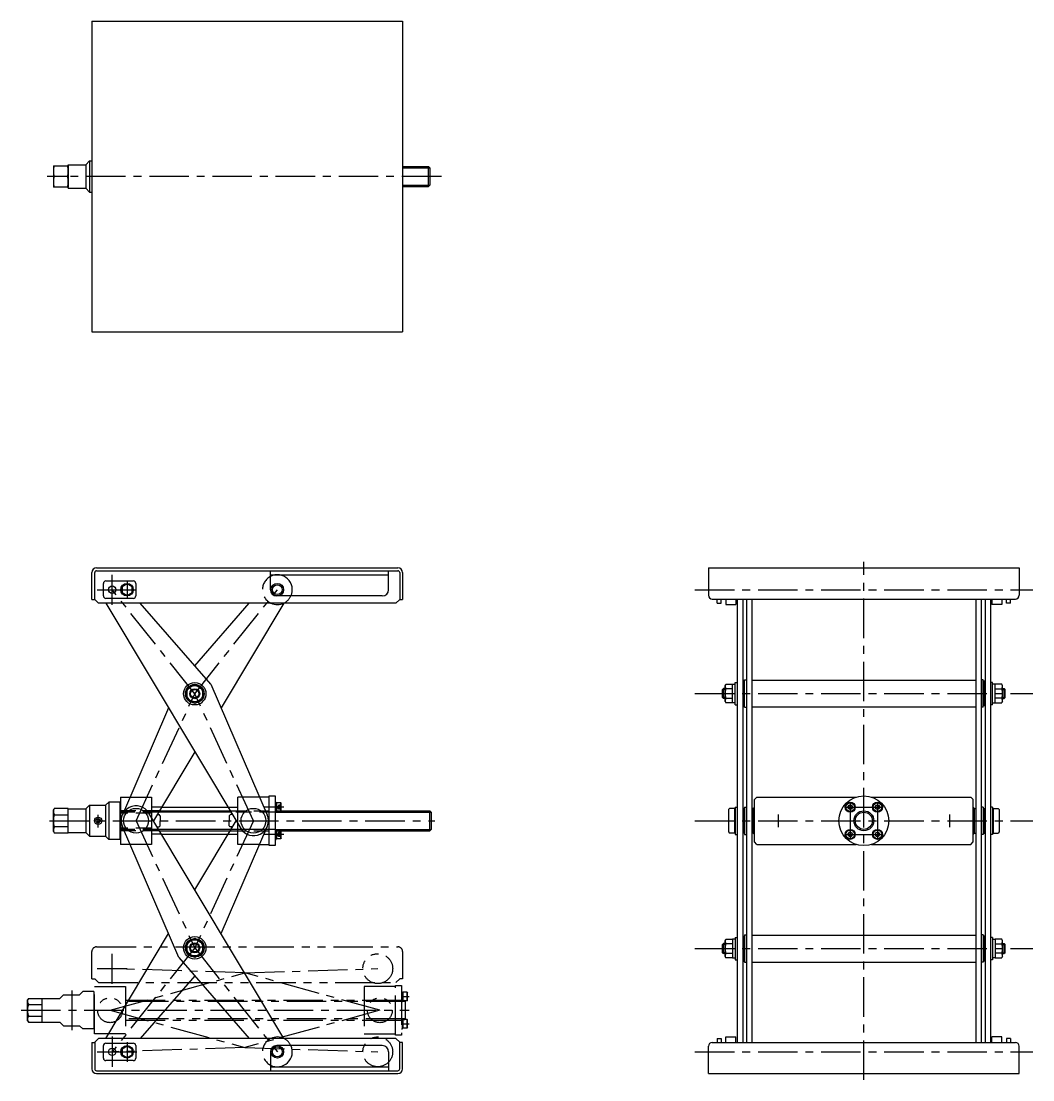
# Model space of a CAD drawing. Extents: x -140 to 757, y -125 to 1176.
# Drawn here: x -57 to 757, y 324 to 1176 of the extents above; entities that cross this region are included whole.
import ezdxf

# ---------------------------------------------------------------- set-up
doc = ezdxf.new("R2010")
doc.units = 0
for name, pattern in [('CENTER', [50.8, 31.75, -6.35, 6.35, -6.35]), ('DASHED', [19.05, 12.7, -6.35]), ('PHANTOM', [63.5, 31.75, -6.35, 6.35, -6.35, 6.35, -6.35])]:
    doc.linetypes.add(name, pattern=pattern)
doc.layers.get('0').update_dxf_attribs({"linetype": 'CONTINUOUS'})
doc.layers.add('CENTER', color=1, linetype='CENTER')

msp = doc.modelspace()

# ---------------------------------------------------------------- linework, layer by layer
at = {"color": 7, "linetype": 'CONTINUOUS'}
for p, q in [((0, 1176.16), (250, 1176.16)), ((0, 1176.16), (0, 926.16)), ((250, 1176.16), (250, 926.16)), ((-30.98, 1059.66), (-30.98, 1042.66)), ((-30.98, 1059.66), (-18.98, 1059.66)), ((-18.98, 1041.66), (-18.98, 1060.66)), ((-18.98, 1060.66), (-4.98, 1060.66)), ((-18.98, 1059.66), (-18.98, 1042.66)), ((-1.98, 1063.66), (-4.98, 1060.66)), ((-4.98, 1060.66), (-4.98, 1041.66)), ((-1.98, 1063.66), (-1.98, 1038.66)), ((-1.98, 1063.66), (0, 1063.66)), ((250, 1059.16), (270.94, 1059.16)), ((270.94, 1043.16), (270.94, 1059.16)), ((272.02, 1058.08), (270.94, 1059.16)), ((272.02, 1058.08), (272.02, 1044.24)), ((-19.74, 1051.16), (-30.22, 1051.16)), ((-18.98, 1042.66), (-30.98, 1042.66)), ((-18.98, 1041.66), (-4.98, 1041.66)), ((-1.98, 1038.66), (-4.98, 1041.66)), ((250, 1043.16), (270.94, 1043.16)), ((270.94, 1043.16), (272.02, 1044.24)), ((-1.98, 1038.66), (0, 1038.66)), ((0, 926.16), (250, 926.16)), ((3.8, 736.08), (246.2, 736.08)), ((3.8, 733.78), (246.2, 733.78)), ((143.7, 718.58), (143.7, 733.78)), ((238.7, 718.58), (238.7, 733.78)), ((496.14, 736.08), (746.14, 736.08)), ((496.14, 736.08), (496.14, 714.08)), ((746.14, 736.08), (746.14, 714.08)), ((0, 710.68), (0, 732.28)), ((2.3, 710.68), (2.3, 732.28)), ((11.3, 725.58), (33.3, 725.58)), ((143.7, 730.58), (238.7, 730.58)), ((247.7, 732.28), (247.7, 710.78)), ((250, 732.28), (250, 710.78)), ((9.3, 713.58), (9.3, 723.58)), ((28.3, 723.18), (24.3, 720.87)), ((24.3, 720.87), (24.3, 716.25)), ((24.3, 716.25), (28.3, 713.94)), ((32.3, 720.87), (28.3, 723.18)), ((28.3, 713.94), (32.3, 716.25)), ((32.3, 716.25), (32.3, 720.87)), ((35.3, 723.58), (35.3, 713.58)), ((0, 710.68), (2.3, 710.68)), ((2.3, 710.68), (5.3, 707.68)), ((244.7, 707.78), (5.2, 707.78)), ((11.11, 707.78), (119.72, 526.42)), ((33.3, 711.58), (11.3, 711.58)), ((95.64, 642.54), (38.94, 707.78)), ((82.77, 657.35), (126.61, 707.78)), ((154.43, 707.78), (103.9, 623.4)), ((233.7, 713.58), (148.7, 713.58)), ((244.7, 707.78), (247.7, 710.78)), ((247.7, 710.78), (250, 710.78)), ((499.14, 711.08), (743.14, 711.08)), ((503.14, 707.78), (503.14, 711.08)), ((503.14, 707.78), (506.34, 707.78)), ((506.34, 707.78), (506.34, 711.08)), ((510.14, 711.08), (510.14, 706.58)), ((518.14, 711.08), (518.14, 706.58)), ((519.14, 711.08), (519.14, 354.08)), ((523.64, 711.08), (523.64, 354.08)), ((526.64, 711.08), (526.64, 354.08)), ((531.14, 711.08), (531.14, 354.08)), ((711.14, 711.08), (711.14, 354.08)), ((715.64, 711.08), (715.64, 354.08)), ((718.64, 711.08), (718.64, 354.08)), ((723.14, 711.08), (723.14, 354.08)), ((724.14, 711.08), (724.14, 706.58)), ((732.14, 711.08), (732.14, 706.58)), ((735.94, 707.78), (735.94, 711.08)), ((739.14, 707.78), (735.94, 707.78)), ((739.14, 707.78), (739.14, 711.08)), ((510.14, 706.58), (518.14, 706.58)), ((732.14, 706.58), (724.14, 706.58)), ((82.77, 642.34), (76.27, 638.59)), ((89.27, 638.59), (82.77, 642.34)), ((95.64, 642.54), (141.04, 537.34)), ((509.54, 641.51), (510.12, 642.52)), ((509.54, 628.51), (509.54, 641.51)), ((510.12, 642.52), (515.54, 642.52)), ((515.54, 642.52), (515.54, 642.51)), ((515.54, 627.51), (515.54, 642.51)), ((515.54, 642.51), (517.54, 642.51)), ((517.54, 626.01), (517.54, 644.01)), ((517.54, 644.01), (519.14, 644.01)), ((524.04, 625.01), (524.04, 645.01)), ((524.04, 645.01), (525.04, 645.01)), ((525.04, 624.01), (525.04, 646.01)), ((525.04, 646.01), (526.64, 646.01)), ((531.14, 645.86), (711.14, 645.86)), ((717.24, 646.01), (715.64, 646.01)), ((717.24, 624.01), (717.24, 646.01)), ((718.24, 645.01), (717.24, 645.01)), ((718.24, 625.01), (718.24, 645.01)), ((724.74, 644.01), (723.14, 644.01)), ((724.74, 626.01), (724.74, 644.01)), ((726.74, 642.51), (724.74, 642.51)), ((732.16, 642.52), (726.74, 642.52)), ((726.74, 642.52), (726.74, 642.51)), ((726.74, 627.51), (726.74, 642.51)), ((732.74, 641.51), (732.16, 642.52)), ((732.74, 628.51), (732.74, 641.51)), ((76.27, 638.59), (76.27, 631.08)), ((76.27, 631.08), (82.77, 627.33)), ((82.77, 627.33), (89.27, 631.08)), ((89.27, 631.08), (89.27, 638.59)), ((507.54, 638.33), (508.22, 639.01)), ((507.54, 631.69), (507.54, 638.33)), ((507.54, 631.69), (508.22, 631.01)), ((508.22, 631.01), (508.22, 639.01)), ((509.54, 639.01), (508.22, 639.01)), ((509.54, 631.01), (508.22, 631.01)), ((515.54, 638.76), (510.12, 638.76)), ((510.12, 631.26), (515.54, 631.26)), ((726.74, 638.76), (732.16, 638.76)), ((732.16, 631.26), (726.74, 631.26)), ((732.74, 639.01), (734.07, 639.01)), ((732.74, 631.01), (734.07, 631.01)), ((734.07, 631.01), (734.07, 639.01)), ((734.74, 638.33), (734.07, 639.01)), ((734.74, 631.69), (734.07, 631.01)), ((734.74, 631.69), (734.74, 638.33)), ((61.64, 623.4), (24.51, 537.34)), ((509.54, 628.51), (510.12, 627.5)), ((515.54, 627.5), (510.12, 627.5)), ((517.54, 627.51), (515.54, 627.51)), ((515.54, 627.5), (515.54, 627.51)), ((517.54, 626.01), (519.14, 626.01)), ((524.04, 625.01), (525.04, 625.01)), ((525.04, 624.01), (526.64, 624.01)), ((531.14, 624.16), (711.14, 624.16)), ((717.24, 624.01), (715.64, 624.01)), ((718.24, 625.01), (717.24, 625.01)), ((724.74, 626.01), (723.14, 626.01)), ((724.74, 627.51), (726.74, 627.51)), ((726.74, 627.5), (726.74, 627.51)), ((726.74, 627.5), (732.16, 627.5)), ((732.74, 628.51), (732.16, 627.5)), ((82.77, 588.12), (49.51, 532.58)), ((13.52, 547.58), (11.02, 545.08)), ((22.52, 547.58), (13.52, 547.58)), ((13.52, 547.58), (13.52, 517.58)), ((22.52, 547.58), (22.52, 517.58)), ((23.02, 551.58), (23.02, 513.58)), ((23.02, 551.58), (30.65, 551.58)), ((30.65, 551.58), (48.02, 551.58)), ((48.02, 551.58), (48.02, 513.58)), ((117.52, 513.58), (117.52, 551.58)), ((134.89, 551.58), (117.52, 551.58)), ((142.52, 551.58), (134.89, 551.58)), ((142.52, 552.58), (147.52, 552.58)), ((142.52, 512.58), (142.52, 552.58)), ((147.52, 552.58), (147.52, 512.58)), ((147.52, 547.53), (148.32, 547.53)), ((148.32, 547.53), (148.32, 539.53)), ((148.72, 547.03), (148.32, 546.63)), ((148.32, 540.43), (148.32, 546.63)), ((148.72, 540.03), (148.72, 547.03)), ((151.92, 547.03), (148.72, 547.03)), ((151.92, 540.03), (151.92, 547.03)), ((151.92, 547.03), (152.32, 546.63)), ((152.32, 540.43), (152.32, 546.63)), ((535.14, 551.58), (533.14, 549.58)), ((533.14, 515.58), (533.14, 549.58)), ((535.14, 551.58), (614.9, 551.58)), ((627.39, 551.58), (707.14, 551.58)), ((707.14, 551.58), (709.14, 549.58)), ((709.14, 515.58), (709.14, 549.58)), ((-30.98, 541.08), (-30.22, 542.4)), ((-30.98, 524.08), (-30.98, 541.08)), ((-18.98, 542.4), (-30.22, 542.4)), ((-30.22, 537.49), (-18.98, 537.49)), ((-18.98, 522.77), (-18.98, 542.4)), ((-18.98, 523.08), (-18.98, 542.08)), ((-18.98, 542.08), (-4.98, 542.08)), ((-1.98, 545.08), (-4.98, 542.08)), ((-4.98, 542.08), (-4.98, 523.08)), ((-1.98, 545.08), (11.02, 545.08)), ((-1.98, 545.08), (-1.98, 520.08)), ((11.02, 545.08), (11.02, 520.08)), ((154.43, 357.38), (45.82, 538.75)), ((52.5, 537.58), (54.02, 537.58)), ((55.02, 536.58), (54.02, 537.58)), ((54.3, 540.58), (111.26, 540.58)), ((56.01, 543.43), (109.53, 543.43)), ((110.52, 536.58), (111.52, 537.58)), ((113.04, 537.58), (111.52, 537.58)), ((147.52, 539.53), (148.32, 539.53)), ((148.32, 540.43), (148.72, 540.03)), ((151.92, 540.03), (148.72, 540.03)), ((152.32, 540.43), (151.92, 540.03)), ((152.32, 540.58), (271.94, 540.58)), ((271.94, 524.58), (271.94, 540.58)), ((273.02, 539.5), (271.94, 540.58)), ((273.02, 539.5), (273.02, 525.66)), ((273.02, 539.5), (273.02, 525.66)), ((513.14, 542.58), (512.14, 541.58)), ((513.14, 542.58), (512.14, 541.58)), ((512.14, 541.58), (512.14, 523.58)), ((512.14, 541.58), (512.14, 523.58)), ((517.14, 542.58), (513.14, 542.58)), ((517.14, 542.58), (513.14, 542.58)), ((517.14, 542.58), (517.14, 522.58)), ((517.54, 543.58), (519.14, 543.58)), ((517.54, 543.58), (517.54, 521.58)), ((524.64, 542.58), (523.64, 542.58)), ((524.64, 542.58), (524.64, 522.58)), ((525.04, 543.58), (526.64, 543.58)), ((525.04, 543.58), (525.04, 521.58)), ((532.14, 542.58), (531.14, 542.58)), ((532.14, 542.58), (533.14, 543.58)), ((532.14, 522.58), (532.14, 542.58)), ((610.19, 545.26), (608.69, 544.4)), ((608.69, 544.4), (608.69, 542.66)), ((608.69, 542.66), (610.19, 541.8)), ((611.69, 544.4), (610.19, 545.26)), ((610.19, 541.8), (611.69, 542.66)), ((611.69, 542.66), (611.69, 544.4)), ((632.09, 545.26), (630.59, 544.4)), ((630.59, 544.4), (630.59, 542.66)), ((630.59, 542.66), (632.09, 541.8)), ((633.59, 544.4), (632.09, 545.26)), ((632.09, 541.8), (633.59, 542.66)), ((633.59, 542.66), (633.59, 544.4)), ((710.14, 542.58), (709.14, 543.58)), ((710.14, 522.58), (710.14, 542.58)), ((710.14, 542.58), (711.14, 542.58)), ((717.24, 543.58), (715.64, 543.58)), ((717.24, 543.58), (717.24, 521.58)), ((717.64, 542.58), (718.64, 542.58)), ((717.64, 542.58), (717.64, 522.58)), ((724.74, 543.58), (723.14, 543.58)), ((724.74, 543.58), (724.74, 521.58)), ((725.14, 542.58), (729.14, 542.58)), ((725.14, 542.58), (725.14, 522.58)), ((729.14, 542.58), (730.14, 541.58)), ((730.14, 541.58), (730.14, 523.58)), ((3.52, 533.45), (5.02, 534.31)), ((3.52, 531.71), (3.52, 533.45)), ((5.02, 530.85), (3.52, 531.71)), ((5.02, 534.31), (6.52, 533.45)), ((6.52, 531.71), (5.02, 530.85)), ((6.52, 533.45), (6.52, 531.71)), ((55.02, 528.58), (54.02, 527.58)), ((55.02, 536.58), (55.02, 532.58)), ((55.02, 528.58), (55.02, 532.58)), ((82.77, 477.04), (116.03, 532.58)), ((110.52, 536.58), (110.52, 532.58)), ((110.52, 528.58), (110.52, 532.58)), ((110.52, 528.58), (111.52, 527.58)), ((-30.98, 524.08), (-30.22, 522.77)), ((-18.98, 527.67), (-30.22, 527.67)), ((-30.22, 522.77), (-18.98, 522.77)), ((-18.98, 523.08), (-4.98, 523.08)), ((-1.98, 520.08), (-4.98, 523.08)), ((-1.98, 520.08), (11.02, 520.08)), ((13.52, 517.58), (11.02, 520.08)), ((69.9, 422.62), (24.51, 527.83)), ((52.5, 527.58), (54.02, 527.58)), ((54.3, 524.58), (111.24, 524.58)), ((56.01, 521.73), (109.53, 521.73)), ((103.9, 441.76), (141.04, 527.83)), ((113.04, 527.58), (111.52, 527.58)), ((147.52, 525.63), (148.32, 525.63)), ((148.32, 517.63), (148.32, 525.63)), ((148.72, 525.13), (148.32, 524.73)), ((148.32, 518.53), (148.32, 524.73)), ((148.72, 518.13), (148.72, 525.13)), ((151.92, 525.13), (148.72, 525.13)), ((151.92, 518.13), (151.92, 525.13)), ((151.92, 525.13), (152.32, 524.73)), ((152.32, 518.53), (152.32, 524.73)), ((152.32, 524.58), (271.94, 524.58)), ((271.94, 524.58), (273.02, 525.66)), ((512.14, 523.58), (513.14, 522.58)), ((512.14, 523.58), (513.14, 522.58)), ((517.14, 522.58), (513.14, 522.58)), ((517.14, 522.58), (513.14, 522.58)), ((517.54, 521.58), (519.14, 521.58)), ((524.64, 522.58), (523.64, 522.58)), ((525.04, 521.58), (526.64, 521.58)), ((532.14, 522.58), (531.14, 522.58)), ((532.14, 522.58), (533.14, 521.58)), ((610.19, 523.36), (608.69, 522.5)), ((608.69, 522.5), (608.69, 520.76)), ((608.69, 520.76), (610.19, 519.9)), ((611.69, 522.5), (610.19, 523.36)), ((610.19, 519.9), (611.69, 520.76)), ((611.69, 520.76), (611.69, 522.5)), ((632.09, 523.36), (630.59, 522.5)), ((630.59, 522.5), (630.59, 520.76)), ((630.59, 520.76), (632.09, 519.9)), ((633.59, 522.5), (632.09, 523.36)), ((632.09, 519.9), (633.59, 520.76)), ((633.59, 520.76), (633.59, 522.5)), ((710.14, 522.58), (709.14, 521.58)), ((710.14, 522.58), (711.14, 522.58)), ((717.24, 521.58), (715.64, 521.58)), ((717.64, 522.58), (718.64, 522.58)), ((724.74, 521.58), (723.14, 521.58)), ((725.14, 522.58), (729.14, 522.58)), ((730.14, 523.58), (729.14, 522.58)), ((22.52, 517.58), (13.52, 517.58)), ((30.65, 513.58), (23.02, 513.58)), ((48.02, 513.58), (30.65, 513.58)), ((134.89, 513.58), (117.52, 513.58)), ((134.89, 513.58), (142.52, 513.58)), ((147.52, 512.58), (142.52, 512.58)), ((147.52, 517.63), (148.32, 517.63)), ((148.32, 518.53), (148.72, 518.13)), ((151.92, 518.13), (148.72, 518.13)), ((152.32, 518.53), (151.92, 518.13)), ((535.14, 513.58), (533.14, 515.58)), ((535.14, 513.58), (614.9, 513.58)), ((627.39, 513.58), (707.14, 513.58)), ((707.14, 513.58), (709.14, 515.58)), ((11.11, 357.38), (61.64, 441.76)), ((82.77, 437.83), (76.27, 434.08)), ((89.27, 434.08), (82.77, 437.83)), ((509.54, 436.21), (510.12, 437.21)), ((509.54, 423.21), (509.54, 436.21)), ((510.12, 437.21), (515.54, 437.21)), ((517.54, 437.21), (515.54, 437.21)), ((515.54, 437.21), (515.54, 422.21)), ((515.54, 437.21), (515.54, 437.21)), ((517.54, 438.71), (519.14, 438.71)), ((517.54, 438.71), (517.54, 420.71)), ((524.04, 439.71), (525.04, 439.71)), ((524.04, 439.71), (524.04, 419.71)), ((525.04, 440.71), (526.64, 440.71)), ((525.04, 440.71), (525.04, 418.71)), ((531.14, 440.56), (711.14, 440.56)), ((717.24, 440.71), (715.64, 440.71)), ((717.24, 440.71), (717.24, 418.71)), ((718.24, 439.71), (717.24, 439.71)), ((718.24, 439.71), (718.24, 419.71)), ((724.74, 438.71), (723.14, 438.71)), ((724.74, 438.71), (724.74, 420.71)), ((724.74, 437.21), (726.74, 437.21)), ((726.74, 437.21), (726.74, 422.21)), ((732.16, 437.21), (726.74, 437.21)), ((726.74, 437.21), (726.74, 437.21)), ((732.74, 436.21), (732.16, 437.21)), ((732.74, 423.21), (732.74, 436.21)), ((76.27, 434.08), (76.27, 426.58)), ((76.27, 426.58), (82.77, 422.82)), ((82.77, 422.82), (89.27, 426.58)), ((89.27, 426.58), (89.27, 434.08)), ((507.54, 433.03), (508.22, 433.71)), ((507.54, 426.38), (507.54, 433.03)), ((507.54, 426.38), (508.22, 425.71)), ((508.22, 425.71), (508.22, 433.71)), ((509.54, 433.71), (508.22, 433.71)), ((515.54, 433.46), (510.12, 433.46)), ((726.74, 433.46), (732.16, 433.46)), ((732.74, 433.71), (734.07, 433.71)), ((734.07, 425.71), (734.07, 433.71)), ((734.74, 433.03), (734.07, 433.71)), ((734.74, 426.38), (734.07, 425.71)), ((734.74, 426.38), (734.74, 433.03)), ((69.9, 422.62), (126.61, 357.38)), ((509.54, 425.71), (508.22, 425.71)), ((509.54, 423.21), (510.12, 422.2)), ((510.12, 425.95), (515.54, 425.95)), ((515.54, 422.2), (510.12, 422.2)), ((515.54, 422.21), (517.54, 422.21)), ((515.54, 422.2), (515.54, 422.21)), ((517.54, 420.71), (519.14, 420.71)), ((524.04, 419.71), (525.04, 419.71)), ((525.04, 418.71), (526.64, 418.71)), ((531.14, 418.86), (711.14, 418.86)), ((717.24, 418.71), (715.64, 418.71)), ((718.24, 419.71), (717.24, 419.71)), ((724.74, 420.71), (723.14, 420.71)), ((726.74, 422.21), (724.74, 422.21)), ((732.16, 425.95), (726.74, 425.95)), ((726.74, 422.2), (726.74, 422.21)), ((726.74, 422.2), (732.16, 422.2)), ((732.74, 423.21), (732.16, 422.2)), ((732.74, 425.71), (734.07, 425.71)), ((82.77, 407.82), (38.94, 357.38)), ((510.14, 354.08), (510.14, 358.58)), ((510.14, 358.58), (518.14, 358.58)), ((518.14, 354.08), (518.14, 358.58)), ((732.14, 358.58), (724.14, 358.58)), ((724.14, 354.08), (724.14, 358.58)), ((732.14, 354.08), (732.14, 358.58)), ((0, 354.08), (0, 332.88)), ((0, 354.08), (2.3, 354.08)), ((2.3, 354.38), (5.3, 357.38)), ((2.3, 354.38), (2.3, 332.88)), ((244.7, 357.38), (5.3, 357.38)), ((9.3, 341.58), (9.3, 351.58)), ((11.3, 353.58), (33.3, 353.58)), ((28.3, 351.18), (24.3, 348.87)), ((32.3, 348.87), (28.3, 351.18)), ((35.3, 351.58), (35.3, 341.58)), ((233.7, 351.58), (148.7, 351.58)), ((244.7, 357.38), (247.7, 354.38)), ((247.7, 332.88), (247.7, 354.38)), ((250, 354.08), (247.7, 354.08)), ((250, 332.88), (250, 354.08)), ((496.14, 329.08), (496.14, 351.08)), ((499.14, 354.08), (743.14, 354.08)), ((503.14, 357.38), (506.34, 357.38)), ((503.14, 357.38), (503.14, 354.08)), ((506.34, 357.38), (506.34, 354.08)), ((739.14, 357.38), (735.94, 357.38)), ((735.94, 357.38), (735.94, 354.08)), ((739.14, 357.38), (739.14, 354.08)), ((746.14, 329.08), (746.14, 351.08)), ((24.3, 348.87), (24.3, 344.25)), ((24.3, 344.25), (28.3, 341.94)), ((28.3, 341.94), (32.3, 344.25)), ((32.3, 344.25), (32.3, 348.87)), ((143.7, 346.58), (143.7, 331.38)), ((238.7, 346.58), (238.7, 331.38)), ((33.3, 339.58), (11.3, 339.58)), ((143.7, 334.58), (238.7, 334.58)), ((3.8, 331.38), (246.2, 331.38)), ((3.8, 329.08), (246.2, 329.08)), ((496.14, 329.08), (746.14, 329.08))]:
    msp.add_line(p, q, dxfattribs=at)
at = {"color": 3, "linetype": 'CONTINUOUS'}
for p, q in [((250, 1058.08), (272.02, 1058.08)), ((250, 1044.24), (272.02, 1044.24)), ((509.54, 638.33), (507.54, 638.33)), ((509.54, 631.69), (507.54, 631.69)), ((732.74, 638.33), (734.74, 638.33)), ((732.74, 631.69), (734.74, 631.69)), ((111.91, 539.5), (53.65, 539.5)), ((147.52, 539.5), (273.02, 539.5)), ((147.52, 525.66), (53.65, 525.66)), ((147.52, 525.66), (273.02, 525.66)), ((509.54, 433.03), (507.54, 433.03)), ((509.54, 426.38), (507.54, 426.38)), ((732.74, 433.03), (734.74, 433.03)), ((732.74, 426.38), (734.74, 426.38))]:
    msp.add_line(p, q, dxfattribs=at)
at = {"color": 3, "linetype": 'DASHED'}
for p, q in [((54.3, 540.58), (23.02, 540.58)), ((53.65, 539.5), (23.02, 539.5)), ((48.02, 538.58), (23.02, 538.58)), ((56.01, 543.43), (48.02, 543.43)), ((109.53, 543.43), (117.52, 543.43)), ((111.26, 540.58), (152.32, 540.58)), ((147.52, 539.5), (111.91, 539.5)), ((150.32, 545.26), (149.32, 543.53)), ((150.32, 541.8), (149.32, 543.53)), ((152.32, 545.26), (150.32, 545.26)), ((150.32, 545.26), (150.32, 541.8)), ((152.32, 544.4), (150.32, 544.4)), ((152.32, 542.66), (150.32, 542.66)), ((152.32, 541.8), (150.32, 541.8)), ((48.02, 526.58), (23.02, 526.58)), ((53.65, 525.66), (23.02, 525.66)), ((54.3, 524.58), (23.02, 524.58)), ((56.01, 521.73), (48.02, 521.73)), ((109.53, 521.73), (117.52, 521.73)), ((111.24, 524.58), (152.32, 524.58)), ((150.32, 523.36), (149.32, 521.63)), ((150.32, 519.9), (149.32, 521.63)), ((152.32, 523.36), (150.32, 523.36)), ((150.32, 523.36), (150.32, 519.9)), ((152.32, 522.5), (150.32, 522.5)), ((152.32, 520.76), (150.32, 520.76)), ((152.32, 519.9), (150.32, 519.9))]:
    msp.add_line(p, q, dxfattribs=at)
at = {"color": 3, "linetype": 'PHANTOM'}
for p, q in [((0, 405.38), (0, 427.28)), ((3.8, 431.08), (246.2, 431.08)), ((250, 427.28), (250, 405.38)), ((0, 405.38), (2.3, 405.38)), ((2.3, 405.38), (5.3, 402.38)), ((5.3, 402.38), (244.7, 402.38)), ((247.7, 405.38), (244.7, 402.38)), ((250, 405.38), (247.7, 405.38)), ((-22.89, 392.58), (-25.89, 389.58)), ((-22.89, 392.58), (-9.89, 392.58)), ((-7.39, 395.08), (-9.89, 392.58)), ((1.61, 395.08), (-7.39, 395.08)), ((1.61, 395.08), (1.61, 365.08)), ((2.11, 399.08), (27.11, 399.08)), ((2.11, 361.08), (2.11, 399.08)), ((27.11, 399.08), (27.11, 361.08)), ((244.22, 399.08), (219.22, 399.08)), ((219.22, 399.08), (219.22, 361.08)), ((244.22, 400.08), (249.22, 400.08)), ((244.22, 360.08), (244.22, 400.08)), ((249.22, 400.08), (249.22, 360.08)), ((249.22, 395.03), (250.02, 395.03)), ((250.02, 395.03), (250.02, 387.03)), ((250.42, 394.58), (250.02, 394.18)), ((250.02, 387.98), (250.02, 394.18)), ((250.42, 387.58), (250.42, 394.58)), ((253.62, 394.58), (250.42, 394.58)), ((253.62, 387.58), (253.62, 394.58)), ((253.62, 394.58), (254.02, 394.18)), ((254.02, 387.98), (254.02, 394.18)), ((-50.89, 389.58), (-51.89, 388.58)), ((-51.89, 371.58), (-51.89, 388.58)), ((-50.89, 389.58), (-25.89, 389.58)), ((-50.69, 384.83), (-39.89, 384.83)), ((-39.89, 370.58), (-39.89, 389.58)), ((27.11, 388.08), (251.03, 388.08)), ((252.11, 387), (27.11, 387)), ((249.22, 387.03), (250.02, 387.03)), ((250.02, 387.98), (250.42, 387.58)), ((253.62, 387.58), (250.42, 387.58)), ((252.11, 387), (251.03, 388.08)), ((252.11, 387), (252.11, 373.16)), ((254.02, 387.98), (253.62, 387.58)), ((-50.69, 375.33), (-39.89, 375.33)), ((-51.89, 371.58), (-50.89, 370.58)), ((-50.89, 370.58), (-25.89, 370.58)), ((-22.89, 367.58), (-25.89, 370.58)), ((-22.89, 367.58), (-9.89, 367.58)), ((-7.39, 365.08), (-9.89, 367.58)), ((252.11, 373.16), (27.11, 373.16)), ((27.11, 372.08), (251.03, 372.08)), ((249.22, 373.13), (250.02, 373.13)), ((250.02, 365.13), (250.02, 373.13)), ((250.42, 372.68), (250.02, 372.28)), ((250.02, 366.08), (250.02, 372.28)), ((250.42, 365.68), (250.42, 372.68)), ((253.62, 372.68), (250.42, 372.68)), ((251.03, 372.08), (252.11, 373.16)), ((253.62, 365.68), (253.62, 372.68)), ((253.62, 372.68), (254.02, 372.28)), ((254.02, 366.08), (254.02, 372.28)), ((1.61, 365.08), (-7.39, 365.08)), ((27.11, 361.08), (2.11, 361.08)), ((219.22, 361.08), (244.22, 361.08)), ((249.22, 360.08), (244.22, 360.08)), ((249.22, 365.13), (250.02, 365.13)), ((250.02, 366.08), (250.42, 365.68)), ((253.62, 365.68), (250.42, 365.68)), ((254.02, 366.08), (253.62, 365.68))]:
    msp.add_line(p, q, dxfattribs=at)
at = {"color": 7, "linetype": 'CONTINUOUS'}
for centre, radius in [((16.3, 718.58), 3), ((28.3, 718.56), 5), ((28.3, 718.56), 4.62), ((149.24, 718.58), 5), ((149.24, 718.58), 4), ((82.77, 634.83), 9), ((82.77, 634.83), 7.5), ((82.77, 634.83), 6.5), ((82.77, 634.83), 3.32), ((621.14, 532.58), 20), ((610.19, 543.53), 4), ((610.19, 543.53), 3.5), ((632.09, 543.53), 4), ((632.09, 543.53), 3.5), ((35.52, 532.58), 10), ((130.02, 532.58), 10), ((610.19, 543.53), 1.73), ((621.14, 532.58), 8), ((632.09, 543.53), 1.73), ((5.02, 532.58), 3), ((5.02, 532.58), 1.73), ((610.19, 521.63), 4), ((610.19, 521.63), 3.5), ((610.19, 521.63), 1.73), ((632.09, 521.63), 4), ((632.09, 521.63), 3.5), ((632.09, 521.63), 1.73), ((82.77, 430.33), 9), ((82.77, 430.33), 7.5), ((82.77, 430.33), 6.5), ((82.77, 430.33), 3.32), ((16.3, 346.58), 3), ((28.3, 346.58), 5), ((28.3, 346.56), 4.62), ((149.24, 346.58), 5), ((149.24, 346.58), 4)]:
    msp.add_circle(centre, radius, dxfattribs=at)
at = {"color": 3, "linetype": 'CONTINUOUS'}
for centre, radius in [((82.77, 634.83), 4), ((621.14, 532.58), 6.92), ((82.77, 430.33), 4)]:
    msp.add_circle(centre, radius, dxfattribs=at)
at = {"color": 3, "linetype": 'PHANTOM'}
for centre, radius in [((230.03, 413.58), 12), ((14.61, 380.08), 10), ((231.72, 380.08), 10), ((230.03, 346.58), 12)]:
    msp.add_circle(centre, radius, dxfattribs=at)
at = {"color": 7, "linetype": 'CONTINUOUS'}
for centre, radius, start, end in [((-18.7, 1055.41), 12.28, 159.74384, 200.25616), ((-31.25, 1055.41), 12.28, 339.74384, 20.25616), ((-18.7, 1046.91), 12.28, 159.74384, 200.25616), ((-31.25, 1046.91), 12.28, 339.74384, 20.25616), ((3.8, 732.28), 3.8, 90, 180), ((3.8, 732.28), 1.5, 90, 180), ((246.2, 732.28), 3.8, 0, 90), ((246.2, 732.28), 1.5, 0, 90), ((11.3, 723.58), 2, 90, 180), ((33.3, 723.58), 2, 0, 90), ((149.24, 718.58), 12, 335.37568, 117.50728), ((148.7, 718.58), 5, 180, 270), ((233.7, 718.58), 5, 270, 0), ((11.3, 713.58), 2, 180, 270), ((33.3, 713.58), 2, 270, 0), ((149.24, 718.58), 12, 244.15807, 295.84193), ((499.14, 714.08), 3, 180, 270), ((743.14, 714.08), 3, 270, 0), ((512.87, 640.64), 3.32, 154.38425, 214.38425), ((729.42, 640.64), 3.32, 325.61575, 25.61575), ((521.96, 635.01), 12.42, 162.41205, 197.58795), ((512.87, 629.38), 3.32, 145.61575, 205.61575), ((720.32, 635.01), 12.42, 342.41205, 17.58795), ((729.42, 629.38), 3.32, 334.38425, 34.38425), ((-26.63, 539.94), 4.34, 154.38425, 214.38425), ((-14.74, 532.58), 16.24, 162.41205, 197.58795), ((35.52, 532.58), 12, 30.91566, 203.34061), ((130.02, 532.58), 12, 210.91566, 23.34061), ((-26.63, 525.22), 4.34, 145.61575, 205.61575), ((512.87, 435.33), 3.32, 154.38425, 214.38425), ((729.42, 435.33), 3.32, 325.61575, 25.61575), ((521.96, 429.71), 12.42, 162.41205, 197.58795), ((720.32, 429.71), 12.42, 342.41205, 17.58795), ((512.87, 424.08), 3.32, 145.61575, 205.61575), ((729.42, 424.08), 3.32, 334.38425, 34.38425), ((149.24, 346.58), 12, 64.15807, 115.84193), ((11.3, 351.58), 2, 90, 180), ((33.3, 351.58), 2, 0, 90), ((148.7, 346.58), 5, 90, 180), ((149.24, 346.58), 12, 242.49272, 24.62432), ((233.7, 346.58), 5, 0, 90), ((499.14, 351.08), 3, 90, 180), ((743.14, 351.08), 3, 0, 90), ((11.3, 341.58), 2, 180, 270), ((33.3, 341.58), 2, 270, 0), ((3.8, 332.88), 3.8, 180, 270), ((3.8, 332.88), 1.5, 180, 270), ((246.2, 332.88), 1.5, 270, 0), ((246.2, 332.88), 3.8, 270, 0)]:
    msp.add_arc(centre, radius, start, end, dxfattribs=at)
at = {"color": 3, "linetype": 'DASHED'}
for centre, start, end in [((149.24, 718.58), 117.50728, 244.15807), ((149.24, 718.58), 295.84193, 335.37568), ((149.24, 346.58), 115.84193, 242.49272), ((149.24, 346.58), 24.62432, 64.15807)]:
    msp.add_arc(centre, 12, start, end, dxfattribs=at)
at = {"color": 3, "linetype": 'PHANTOM'}
for centre, radius, start, end in [((3.8, 427.28), 3.8, 90, 180), ((246.2, 427.28), 3.8, 0, 90), ((-48.94, 387.21), 2.95, 126.38842, 233.61158), ((-41.89, 380.08), 10, 151.64387, 208.35613), ((-48.94, 372.96), 2.95, 126.38842, 233.61158)]:
    msp.add_arc(centre, radius, start, end, dxfattribs=at)
at = {"layer": 'CENTER', "color": 1, "linetype": 'CENTER'}
for p, q in [((281.18, 1051.16), (-36, 1051.16)), ((621.14, 324.08), (621.14, 741.08)), ((16.3, 706.26), (16.3, 730.49)), ((28.3, 725.58), (28.3, 711.58)), ((4.3, 718.58), (35.3, 718.58)), ((82.77, 634.83), (16.3, 718.58)), ((82.77, 634.83), (149.24, 718.58)), ((485.19, 718.58), (757.1, 718.58)), ((35.52, 532.58), (82.77, 634.83)), ((130.02, 532.58), (82.77, 634.83)), ((485.19, 635.01), (757.1, 635.01)), ((610.19, 547.53), (610.19, 517.63)), ((632.09, 547.53), (632.09, 517.63)), ((5.02, 527.08), (5.02, 537.31)), ((154.37, 543.53), (138.43, 543.53)), ((552.14, 537.51), (552.14, 527.57)), ((606.19, 543.53), (636.09, 543.53)), ((690.14, 537.51), (690.14, 527.57)), ((-33.98, 532.58), (275.88, 532.58)), ((35.52, 532.58), (82.77, 430.33)), ((130.02, 532.58), (82.77, 430.33)), ((485.19, 532.58), (757.1, 532.58)), ((154.37, 521.63), (138.43, 521.63)), ((606.19, 521.63), (636.09, 521.63)), ((82.77, 430.33), (16.3, 346.58)), ((82.77, 430.33), (149.24, 346.58)), ((485.19, 429.71), (757.1, 429.71)), ((16.3, 401.26), (16.3, 425.49)), ((4.3, 413.58), (28.3, 413.58)), ((14.61, 380.08), (123.17, 410.15)), ((123.17, 410.15), (16.3, 413.58)), ((123.17, 410.15), (230.03, 413.58)), ((231.72, 380.08), (123.17, 410.15)), ((-15.89, 364.15), (-15.89, 396.01)), ((249.22, 391.08), (255.22, 391.08)), ((-56.89, 380.08), (255.22, 380.08)), ((14.61, 380.08), (123.17, 350.02)), ((231.72, 380.08), (123.17, 350.02)), ((249.22, 369.08), (255.22, 369.08)), ((16.3, 358.9), (16.3, 334.67)), ((123.17, 350.02), (16.3, 346.58)), ((28.3, 354.51), (28.3, 338.61)), ((123.17, 350.02), (230.03, 346.58)), ((4.3, 346.58), (38.3, 346.58)), ((485.19, 346.58), (757.1, 346.58))]:
    msp.add_line(p, q, dxfattribs=at)

doc.saveas('drawing.dxf')
